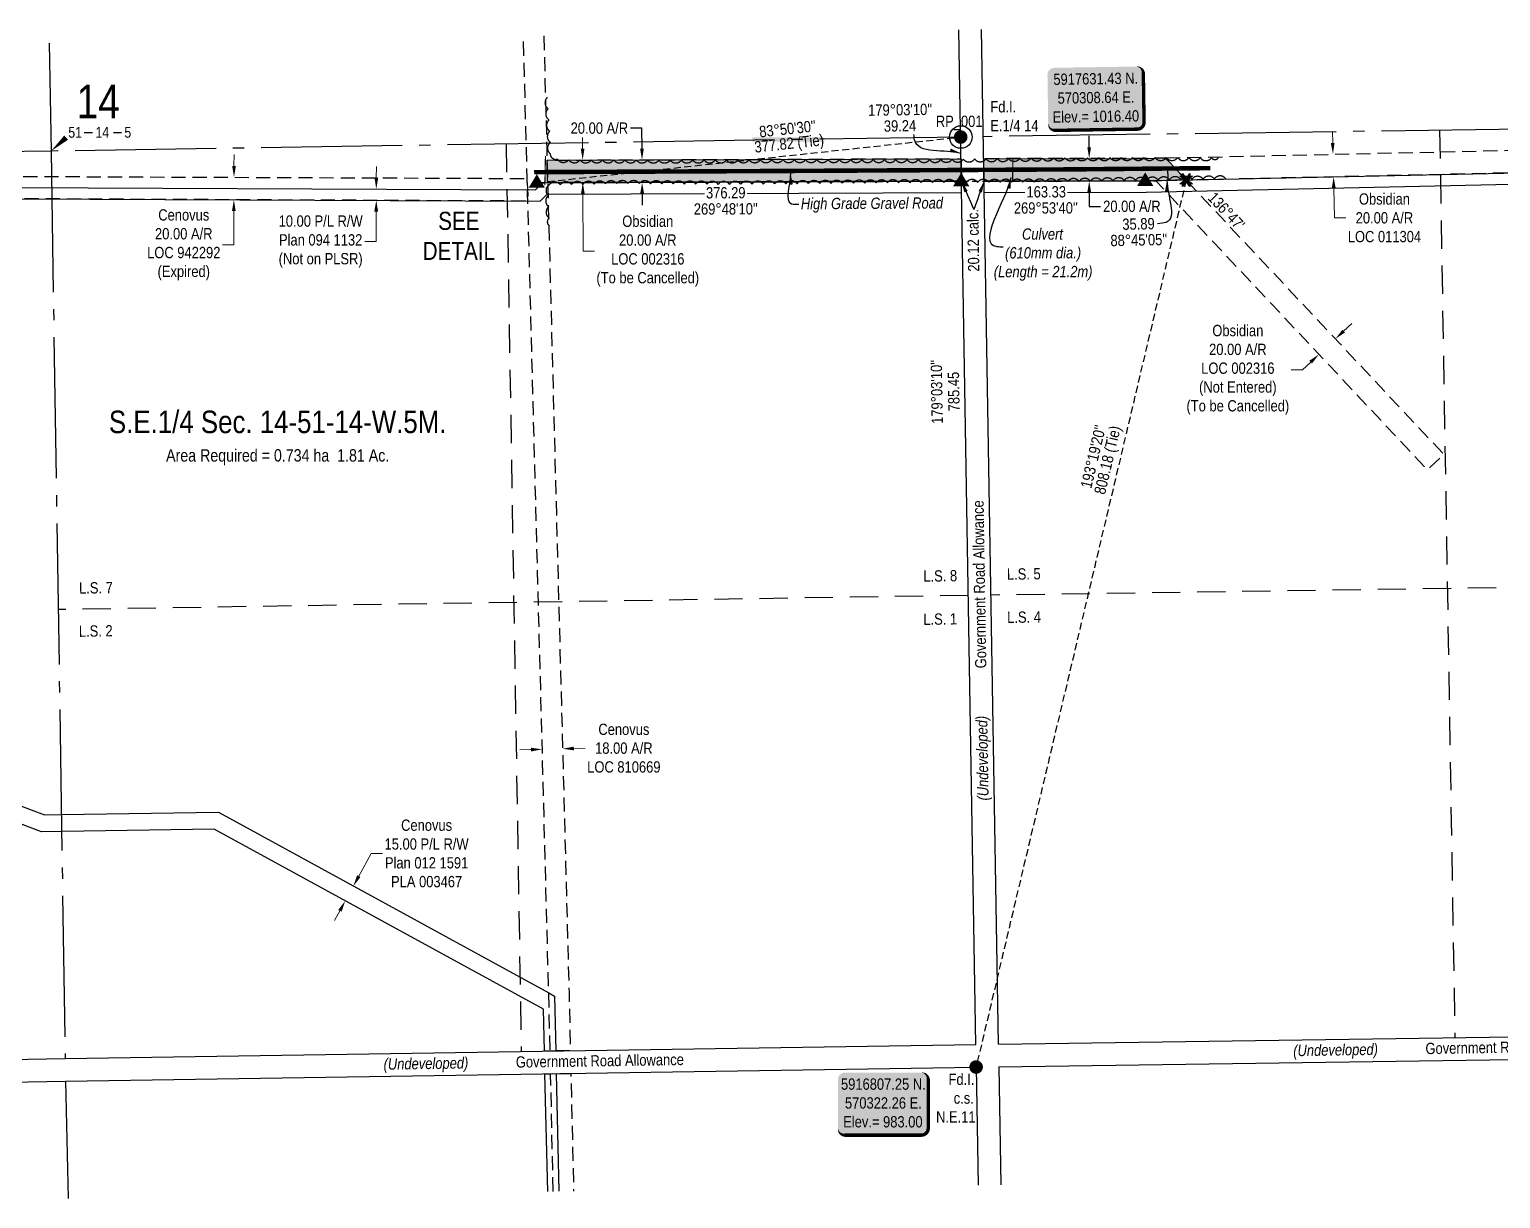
# Model space of a CAD drawing. Extents: x 568806 to 571972, y 5916691 to 5919198.
# Drawn here: x 569483 to 570787, y 5916691 to 5917727 of the extents above; entities that cross this region are included whole.
import ezdxf
from ezdxf.enums import TextEntityAlignment as Align

# ---------------------------------------------------------------- set-up
doc = ezdxf.new("R2010")
doc.units = 0
doc.header["$LTSCALE"] = 5
doc.header["$PDSIZE"] = 0.5
for name, pattern in [('0', [1, 1, 0]), ('foc-ACCESSROAD', [3.75, 2.5, -1.25]), ('foc-LSD', [8, 5, -3]), ('foc-QUARTERLINE', [33, 25, -3, 2, -3]), ('foc-TIELINE', [1.875, 1.25, -0.625]), ('foc-TRAV', [1.875, 1.25, -0.625])]:
    doc.linetypes.add(name, pattern=pattern)
doc.layers.get('Defpoints').update_dxf_attribs({"color": 9})
for name, color, linetype in [('10', 1, 'Continuous'), ('35', 37, 'Continuous'), ('9', 3, 'Continuous'), ('AS-ROADS', 254, 'Continuous'), ('AS-UNDERLAY-H', 141, 'Continuous'), ('C-AR', 13, 'foc-ACCESSROAD'), ('C-RW', 13, 'Continuous'), ('C-SYMBOL', 7, 'Continuous'), ('DETAIL-T', 7, 'Continuous'), ('F-AR', 190, 'foc-ACCESSROAD'), ('F-RW', 190, 'Continuous'), ('L-AREAREQUIRED', 7, 'Continuous'), ('L-BD', 7, 'Continuous'), ('L-BD1', 253, 'Continuous'), ('L-MON', 1, 'Continuous'), ('L-MON-T', 1, 'Continuous'), ('L-ROAD-T', 7, 'Continuous'), ('L-SEC', 7, 'Continuous'), ('L-SECLBL', 7, 'Continuous'), ('L-SECQ', 8, 'foc-QUARTERLINE'), ('L-SECTION-LSD', 7, 'foc-LSD'), ('L-TIE', 7, 'foc-TIELINE'), ('P-PROPOSED', 10, 'Continuous'), ('P-PROPOSED-H', 21, 'Continuous'), ('P-TRAV', 4, 'foc-TRAV'), ('P-TXT', 4, 'Continuous'), ('T-BUSH', 110, '0')]:
    doc.layers.add(name, color=color, linetype=linetype)
for name, color, linetype, lineweight in [('AS-GENERAL', 48, 'Continuous', 18), ('C-AR-T', 13, 'Continuous', 9), ('C-RW-T', 13, 'Continuous', 9), ('F-AR-T', 190, 'Continuous', 9), ('F-RW-T', 190, 'Continuous', 9), ('T-TEXT', 48, 'Continuous', 18)]:
    doc.layers.add(name, color=color, linetype=linetype, lineweight=lineweight)
doc.styles.add('100L', font='ARIALN.TTF', dxfattribs={"height": 11})
doc.styles.add('175L', font='ARIALN.TTF', dxfattribs={"height": 20})
doc.styles.add('80', font='ARIALN.TTF', dxfattribs={"height": 10})
doc.styles.add('80CG', font='ARIALN.TTF', dxfattribs={"height": 10})
doc.styles.add('80L', font='ARIALN.TTF', dxfattribs={"height": 10})
doc.styles.add('80LS', font='ARIALNI.TTF', dxfattribs={"height": 10})
doc.styles.add('SIMPLEX', font='ARIALN.TTF')
doc.dimstyles.new('Compass 5 000', dxfattribs={"dimscale": 5, "dimtxt": 9, "dimasz": 2, "dimexe": 0.2, "dimexo": 0.0625, "dimgap": 0.5, "dimtad": 0, "dimtih": 1, "dimtoh": 1, "dimzin": 0, "dimdsep": 46, "dimtxsty": '80CG', "dimcen": 0.1, "dimse1": 1, "dimse2": 1, "dimclrd": 256, "dimclrt": 256, "dimaunit": 1, "dimadec": 4, "dimazin": 0, "dimtfac": 0.06, "dimtofl": 0, "dimtmove": 0, "dimatfit": 1, "dimfxl": 0.2, "dimtolj": 1, "dimtzin": 0, "dimlwd": -1, "dimarcsym": 0})

# ---------------------------------------------------------------- blocks, each defined once
blk = doc.blocks.new('L-SECLBL')
at = {"layer": '9', "color": 7}
for p, q in [((-5.1, -27.8), (-12.3, -27.8)), ((20.7, -27.8), (13.5, -27.8))]:
    blk.add_line(p, q, dxfattribs=at)
at = {"layer": '10', "color": 2, "style": 'SIMPLEX'}
blk.add_attdef('SEC', text='', height=30, dxfattribs=at).set_placement((0, 0), align=Align.MIDDLE)
at = {"layer": '10', "color": 5, "style": '80L'}
blk.add_attdef('TWP', text='', height=9.5, dxfattribs=at).set_placement((-14.4, -27.4), align=Align.MIDDLE_RIGHT)
blk.add_attdef('RGE', text='', height=9.5, dxfattribs=at).set_placement((3.6, -27.4), align=Align.MIDDLE_CENTER)
blk.add_attdef('MER', text='', height=9.5, dxfattribs=at).set_placement((23.2, -27.4), align=Align.MIDDLE_LEFT)
blk = doc.blocks.new('*D37')
at = {"layer": 'C-AR-T', "transparency": 16777216}
for p, q in [((570647.9, 5917459.4), (570655.2, 5917466.2)), ((570611.5, 5917425.1), (570601.5, 5917425.1)), ((570618.8, 5917432), (570611.5, 5917425.1))]:
    blk.add_line(p, q, dxfattribs=at)
for points in [[(570646.8, 5917460.6), (570649.1, 5917458.2), (570640.6, 5917452.5)], [(570617.6, 5917433.2), (570619.9, 5917430.8), (570626.1, 5917438.8)]]:
    blk.add_solid(points, dxfattribs=at)
at = {"layer": 'Defpoints', "color": 0, "transparency": 16777216}
for p in [(570626.1, 5917438.8), (570646.3, 5917446.5), (570631.8, 5917432.8)]:
    blk.add_point(p, dxfattribs=at)
at = {"layer": 'C-AR-T', "transparency": 16777216, "insert": (570554.2, 5917425.1), "char_height": 10, "width": 452.274, "attachment_point": 5, "style": '80CG'}
blk.add_mtext('\\A1;Obsidian\\P20.00 A/R\\PLOC 002316\\P(Not Entered)\\P(To be Cancelled)', dxfattribs=at)
blk = doc.blocks.new('*D38')
at = {"layer": 'C-AR-T', "transparency": 16777216}
for p, q in [((569973.5, 5917621.1), (569973.5, 5917631.1)), ((569973.7, 5917581.1), (569974, 5917530.3)), ((569974, 5917530.3), (569984, 5917530.3))]:
    blk.add_line(p, q, dxfattribs=at)
for points in [[(569975.2, 5917621.1), (569971.9, 5917621.1), (569973.6, 5917611.1)], [(569975.4, 5917581.1), (569972.1, 5917581), (569973.7, 5917591.1)]]:
    blk.add_solid(points, dxfattribs=at)
at = {"layer": 'Defpoints', "color": 0, "transparency": 16777216}
for p in [(570143, 5917612), (569973.7, 5917591.1), (570143.2, 5917592)]:
    blk.add_point(p, dxfattribs=at)
at = {"layer": 'C-AR-T', "transparency": 16777216, "insert": (570031.3, 5917530.3), "char_height": 10, "attachment_point": 5, "style": '80CG'}
blk.add_mtext('\\A1;Obsidian\\P20.00 A/R\\PLOC 002316\\P(To be Cancelled)', dxfattribs=at)
blk = doc.blocks.new('*D39')
at = {"layer": 'C-AR-T', "transparency": 16777216}
for p, q in [((570638.3, 5917626.2), (570638, 5917636.2)), ((570639.2, 5917586.2), (570639.8, 5917559.8)), ((570639.8, 5917559.8), (570649.8, 5917559.8))]:
    blk.add_line(p, q, dxfattribs=at)
for points in [[(570639.9, 5917626.2), (570636.6, 5917626.1), (570638.5, 5917616.2)], [(570640.9, 5917586.2), (570637.5, 5917586.1), (570639, 5917596.2)]]:
    blk.add_solid(points, dxfattribs=at)
at = {"layer": 'Defpoints', "color": 0, "transparency": 16777216}
for p in [(570662.5, 5917616.7), (570639, 5917596.2), (570663, 5917596.7)]:
    blk.add_point(p, dxfattribs=at)
at = {"layer": 'C-AR-T', "transparency": 16777216, "insert": (570684.1, 5917559.8), "char_height": 10, "attachment_point": 5, "style": '80CG'}
blk.add_mtext('\\A1;Obsidian\\P20.00 A/R\\PLOC 011304', dxfattribs=at)
blk = doc.blocks.new('*D40')
at = {"layer": 'Defpoints', "color": 0, "transparency": 16777216}
for p in [(569937.7, 5917090.7), (569955.7, 5917091.2), (569955.8, 5917089.3)]:
    blk.add_point(p, dxfattribs=at)
at = {"layer": 'F-AR-T', "transparency": 16777216}
for p, q in [((569927.8, 5917088.6), (569917.8, 5917088.3)), ((569965.8, 5917089.6), (569975.8, 5917089.8))]:
    blk.add_line(p, q, dxfattribs=at)
for points in [[(569927.8, 5917090.2), (569927.8, 5917086.9), (569937.8, 5917088.8)], [(569965.7, 5917091.2), (569965.8, 5917087.9), (569955.8, 5917089.3)]]:
    blk.add_solid(points, dxfattribs=at)
at = {"layer": 'F-AR-T', "transparency": 16777216, "insert": (570010.1, 5917089.8), "char_height": 10, "attachment_point": 5, "style": '80CG'}
blk.add_mtext('\\A1;Cenovus\\P18.00 A/R\\PLOC 810669', dxfattribs=at)
blk = doc.blocks.new('*D41')
at = {"layer": 'Defpoints', "color": 0, "transparency": 16777216}
for p in [(569669, 5917595.8), (569664.5, 5917575.8), (569668.9, 5917575.8)]:
    blk.add_point(p, dxfattribs=at)
at = {"layer": 'F-AR-T', "transparency": 16777216}
for p, q in [((569664.6, 5917605.9), (569664.7, 5917615.9)), ((569664.5, 5917565.8), (569664.4, 5917535.9)), ((569664.4, 5917535.9), (569654.4, 5917535.9))]:
    blk.add_line(p, q, dxfattribs=at)
for points in [[(569663, 5917605.9), (569666.3, 5917605.8), (569664.6, 5917595.9)], [(569662.8, 5917565.8), (569666.1, 5917565.8), (569664.5, 5917575.8)]]:
    blk.add_solid(points, dxfattribs=at)
at = {"layer": 'F-AR-T', "transparency": 16777216, "insert": (569620.1, 5917535.9), "char_height": 10, "attachment_point": 5, "style": '80CG'}
blk.add_mtext('\\A1;Cenovus\\P20.00 A/R\\PLOC 942292\\P(Expired)', dxfattribs=at)
blk = doc.blocks.new('*D42')
at = {"layer": 'Defpoints', "color": 0, "transparency": 16777216}
for p in [(569770.4, 5916967.6), (569772.7, 5916966.4), (569765.5, 5916953.3)]:
    blk.add_point(p, dxfattribs=at)
at = {"layer": 'F-RW-T', "transparency": 16777216}
for p, q in [((569775.2, 5916976.4), (569786.2, 5916996.5)), ((569786.2, 5916996.5), (569796.2, 5916996.5)), ((569758.4, 5916945.7), (569753.6, 5916937))]:
    blk.add_line(p, q, dxfattribs=at)
for points in [[(569773.7, 5916977.2), (569776.7, 5916975.6), (569770.4, 5916967.6)], [(569757, 5916946.5), (569759.9, 5916944.9), (569763.2, 5916954.5)]]:
    blk.add_solid(points, dxfattribs=at)
at = {"layer": 'F-RW-T', "transparency": 16777216, "insert": (569835.3, 5916996.5), "char_height": 10, "attachment_point": 5, "style": '80CG'}
blk.add_mtext('\\A1;Cenovus\\P15.00 P/L R/W\\PPlan 012 1591\\PPLA 003467', dxfattribs=at)
blk = doc.blocks.new('fdia')
at = {"color": 255, "const_width": 1}
blk.add_lwpolyline([(-0.5, 0, 1), (0.5, 0, 1)], format="xyb", close=True, dxfattribs=at)
blk = doc.blocks.new('Fdiaa')
blk.add_blockref('fdia', (0, 0))
blk = doc.blocks.new('fdib')
at = {"color": 1, "const_width": 1.6}
blk.add_lwpolyline([(-0.4, 0, 1), (0.4, 0, 1)], format="xyb", close=True, dxfattribs=at)
at = {"color": 1}
blk.add_circle((0, 0), 0.8, dxfattribs=at)
blk = doc.blocks.new('Fdibb')
blk.add_blockref('fdib', (0, 0))
blk = doc.blocks.new('fdicc')
for name in ['Fdibb', 'Fdiaa']:
    blk.add_blockref(name, (0, 0))
blk = doc.blocks.new('FDI')
blk.add_blockref('fdicc', (0, 0))
blk = doc.blocks.new('TRIA')
blk.add_hatch(color=255).paths.add_polyline_path([(-0.04, 1.52), (-1.47, -0.87), (1.39, -0.87)])
blk = doc.blocks.new('TRIAA')
blk.add_blockref('TRIA', (0, 0))
blk = doc.blocks.new('TRIB')
at = {"color": 1}
blk.add_lwpolyline([(-1.12, -0.67), (-0.04, 1.13), (1.04, -0.67)], close=True, dxfattribs=at)
blk = doc.blocks.new('TRIBB')
blk.add_blockref('TRIB', (0, 0))
blk = doc.blocks.new('TRICC')
for name in ['TRIAA', 'TRIBB']:
    blk.add_blockref(name, (0, 0))
blk = doc.blocks.new('plspike')
blk.add_blockref('TRICC', (0, 0))
blk = doc.blocks.new('*U44')
h = blk.add_hatch(color=254)
edge = h.paths.add_edge_path()
edge.add_line((-34, -28.5), (34, -28.5))
edge.add_arc((34, -22.5), 6, 270, 360)
edge.add_line((40, -22.5), (40, 21))
edge.add_arc((34, 21), 6, 0, 90)
edge.add_line((34, 27), (-34, 27))
edge.add_arc((-34, 21), 6, 90, 180)
edge.add_line((-40, 21), (-40, -22.5))
edge.add_arc((-34, -22.5), 6, 180, 270)
at = {"color": 1, "flags": 128}
blk.add_lwpolyline([(-34, -28.5, 3, 3, 0), (34, -28.5, 3, 3, 0.414214), (40, -22.5, 3, 3, 0), (40, 21, 3, 0, 0.414214), (34, 27, 0, 0, 0), (-34, 27, 0, 0, 0.414214), (-40, 21, 0, 0, 0), (-40, -22.5, 0, 3, 0.414214)], format="xyseb", close=True, dxfattribs=at)
blk.add_lwpolyline([(-29.9, -16.5, 0, 10, 0), (0, 0, 5, 5, 0)], format="xyseb", dxfattribs=at)
at = {"color": 1, "style": '80'}
blk.add_attdef('ENTER_TEXT_001', (-36, -5), '', height=10, dxfattribs=at)
blk = doc.blocks.new('*U45')
h = blk.add_hatch(color=254)
edge = h.paths.add_edge_path()
edge.add_line((-36.5, -28.5), (36.5, -28.5))
edge.add_arc((36.5, -22.5), 6, 270, 360)
edge.add_line((42.5, -22.5), (42.5, 21))
edge.add_arc((36.5, 21), 6, 0, 90)
edge.add_line((36.5, 27), (-36.5, 27))
edge.add_arc((-36.5, 21), 6, 90, 180)
edge.add_line((-42.5, 21), (-42.5, -22.5))
edge.add_arc((-36.5, -22.5), 6, 180, 270)
at = {"color": 1, "flags": 128}
blk.add_lwpolyline([(-36.5, -28.5, 3, 3, 0), (36.5, -28.5, 3, 3, 0.414214), (42.5, -22.5, 3, 3, 0), (42.5, 21, 3, 0, 0.414214), (36.5, 27, 0, 0, 0), (-36.5, 27, 0, 0, 0.414214), (-42.5, 21, 0, 0, 0), (-42.5, -22.5, 0, 3, 0.414214)], format="xyseb", close=True, dxfattribs=at)
blk.add_lwpolyline([(-29.9, -16.5, 0, 10, 0), (0, 0, 5, 5, 0)], format="xyseb", dxfattribs=at)
at = {"color": 1, "style": '80'}
blk.add_attdef('ENTER_TEXT_001', (-36, -5), '', height=10, dxfattribs=at)
blk = doc.blocks.new('*D46')
at = {"layer": 'C-RW-T', "transparency": 16777216}
for p, q in [((569790.7, 5917595.3), (569790.8, 5917605.3)), ((569790.6, 5917565.3), (569790.5, 5917538.8)), ((569790.5, 5917538.8), (569780.5, 5917538.8))]:
    blk.add_line(p, q, dxfattribs=at)
for points in [[(569789.1, 5917595.3), (569792.4, 5917595.3), (569790.7, 5917585.3)], [(569788.9, 5917565.3), (569792.3, 5917565.3), (569790.7, 5917575.3)]]:
    blk.add_solid(points, dxfattribs=at)
at = {"layer": 'Defpoints', "color": 0, "transparency": 16777216}
for p in [(569770.2, 5917585.4), (569770.2, 5917575.4), (569790.7, 5917575.3)]:
    blk.add_point(p, dxfattribs=at)
at = {"layer": 'C-RW-T', "transparency": 16777216, "insert": (569741.4, 5917538.8), "char_height": 10, "attachment_point": 5, "style": '80CG'}
blk.add_mtext('\\A1;10.00 P/L R/W\\PPlan 094 1132\\P(Not on PLSR)', dxfattribs=at)
blk = doc.blocks.new('*D48')
at = {"layer": 'Defpoints', "color": 0, "linetype": 'Continuous', "transparency": 16777216}
for p in [(570006, 5917611.2), (570006, 5917591.2), (570026.3, 5917591.2)]:
    blk.add_point(p, dxfattribs=at)
at = {"layer": 'P-TXT', "transparency": 16777216}
for p, q in [((570026.1, 5917639.3), (570016.1, 5917639.3)), ((570026.2, 5917621.2), (570026.1, 5917639.3)), ((570026.3, 5917581.2), (570026.3, 5917571.2))]:
    blk.add_line(p, q, dxfattribs=at)
at = {"layer": 'P-TXT', "linetype": 'Continuous', "transparency": 16777216}
for points in [[(570027.8, 5917621.2), (570024.5, 5917621.2), (570026.2, 5917611.2)], [(570028, 5917581.2), (570024.6, 5917581.2), (570026.3, 5917591.2)]]:
    blk.add_solid(points, dxfattribs=at)
at = {"layer": 'P-TXT', "linetype": 'Continuous', "transparency": 16777216, "insert": (569988.4, 5917639.3), "char_height": 10, "attachment_point": 5, "style": '80CG'}
blk.add_mtext('\\A1;20.00 A/R', dxfattribs=at)
blk = doc.blocks.new('*D49')
at = {"layer": 'Defpoints', "color": 0, "linetype": 'Continuous', "transparency": 16777216}
for p in [(570440.7, 5917612.4), (570422.5, 5917592.4), (570440.8, 5917592.4)]:
    blk.add_point(p, dxfattribs=at)
at = {"layer": 'P-TXT', "transparency": 16777216}
for p, q in [((570422.4, 5917622.4), (570422.4, 5917632.4)), ((570422.5, 5917582.4), (570422.5, 5917570)), ((570422.5, 5917570), (570432.5, 5917570))]:
    blk.add_line(p, q, dxfattribs=at)
at = {"layer": 'P-TXT', "linetype": 'Continuous', "transparency": 16777216}
for points in [[(570424.1, 5917622.4), (570420.8, 5917622.4), (570422.5, 5917612.4)], [(570424.2, 5917582.4), (570420.8, 5917582.4), (570422.5, 5917592.4)]]:
    blk.add_solid(points, dxfattribs=at)
at = {"layer": 'P-TXT', "linetype": 'Continuous', "transparency": 16777216, "insert": (570460.3, 5917570), "char_height": 10, "attachment_point": 5, "style": '80CG', "bg_fill": 3, "box_fill_scale": 1.1, "bg_fill_color": 256, "bg_fill_true_color": 13158600, "bg_fill_transparency": 0}
blk.add_mtext('\\A1;20.00 A/R', dxfattribs=at)
blk = doc.blocks.new('TEMP')
h = blk.add_hatch(color=255)
h.dxf.hatch_style = 1
h.paths.add_polyline_path([(0, 0.25), (-0.67, 1.15), (-0.67, 0.67), (-1.15, 0.67), (-0.25, 0), (-1.15, -0.67), (-0.67, -0.67), (-0.67, -1.15), (0, -0.25), (0.67, -1.15), (0.67, -0.67), (1.15, -0.67), (0.25, 0), (1.15, 0.67), (0.67, 0.67), (0.67, 1.15)])
h.paths.add_polyline_path([(0.57, 0.85), (0.57, 0.57), (0.85, 0.57), (0.08, 0), (0.85, -0.57), (0.57, -0.57), (0.57, -0.85), (0, -0.08), (-0.57, -0.85), (-0.57, -0.57), (-0.85, -0.57), (-0.08, 0), (-0.85, 0.57), (-0.57, 0.57), (-0.57, 0.85), (0, 0.08)], flags=16)
h = blk.add_hatch(color=1)
h.dxf.hatch_style = 1
h.paths.add_polyline_path([(0, 0.08), (-0.57, 0.85), (-0.57, 0.57), (-0.85, 0.57), (-0.08, 0), (-0.85, -0.57), (-0.57, -0.57), (-0.57, -0.85), (0, -0.08), (0.57, -0.85), (0.57, -0.57), (0.85, -0.57), (0.08, 0), (0.85, 0.57), (0.57, 0.57), (0.57, 0.85)])
at = {"color": 1}
for p, q in [((-0.08, 0), (0.08, 0)), ((0, 0.08), (0, -0.08))]:
    blk.add_line(p, q, dxfattribs=at)
at = {"color": 255, "flags": 128}
blk.add_lwpolyline([(-0.25, 0), (-1.15, 0.67), (-0.67, 0.67), (-0.67, 1.15), (0, 0.25), (0.67, 1.15), (0.67, 0.67), (1.15, 0.67), (0.25, 0), (1.15, -0.67), (0.67, -0.67), (0.67, -1.15), (0, -0.25), (-0.67, -1.15), (-0.67, -0.67), (-1.15, -0.67)], close=True, dxfattribs=at)
at = {"color": 1, "flags": 128}
blk.add_lwpolyline([(-0.08, 0), (-0.85, 0.57), (-0.57, 0.57), (-0.57, 0.85), (0, 0.08), (0.57, 0.85), (0.57, 0.57), (0.85, 0.57), (0.08, 0), (0.85, -0.57), (0.57, -0.57), (0.57, -0.85), (0, -0.08), (-0.57, -0.85), (-0.57, -0.57), (-0.85, -0.57)], close=True, dxfattribs=at)

msp = doc.modelspace()

# ---------------------------------------------------------------- hatches: boundary and pattern name
at = {"layer": 'AS-UNDERLAY-H'}
h = msp.add_hatch(color=256, dxfattribs=at)
h.dxf.hatch_style = 1
h.paths.add_polyline_path([(570123.83, 5917631.149), (570187.657, 5917631.149), (570187.657, 5917627.396), (570123.83, 5917627.396)])
at = {"layer": 'P-PROPOSED-H'}
h = msp.add_hatch(color=256, dxfattribs=at)
h.dxf.hatch_style = 1
h.paths.add_polyline_path([(569942.049, 5917610.934), (570308.953, 5917612.199), (570309.283, 5917592.21), (569942.575, 5917590.945)])
h = msp.add_hatch(color=256, dxfattribs=at)
h.dxf.hatch_style = 1
h.paths.add_polyline_path([(570329.062, 5917612.236), (570472.292, 5917612.499), (570489.987, 5917612.885), (570508.394, 5917593.291), (570472.529, 5917592.509), (570329.393, 5917592.247)])

# ---------------------------------------------------------------- linework, layer by layer
at = {"layer": '35', "color": 3}
msp.add_circle((570308.635, 5917631.427), 9.995, dxfattribs=at)
at = {"layer": 'AS-GENERAL', "const_width": 1, "flags": 128}
for points in [[(569940.122, 5917588.57), (569940.617, 5917614.545)], [(570354.567, 5917592.088), (570354.886, 5917613.248)]]:
    msp.add_lwpolyline(points, dxfattribs=at)
at = {"layer": 'AS-ROADS', "const_width": 3.998, "flags": 128}
msp.add_lwpolyline([(570529.808, 5917603.861), (570406.598, 5917602.772), (570265.133, 5917601.963), (570137.826, 5917601.29), (569930.613, 5917600.323)], dxfattribs=at)
at = {"layer": 'C-AR', "flags": 128}
for points in [[(571237.335, 5917605.381), (571137.495, 5917602.266), (571117.147, 5917601.631), (571069.765, 5917637.861), (571000.591, 5917690.76), (570887.64, 5917687.809), (570856.78, 5917634.83), (570848.809, 5917621.149), (570836.814, 5917600.562), (570492.514, 5917592.94), (570492.072, 5917612.925), (570825.156, 5917620.299), (570833.431, 5917634.498), (570875.966, 5917707.52), (571007.131, 5917710.946), (571102.103, 5917638.322), (571123.643, 5917621.851), (571137.159, 5917622.273), (571236.998, 5917625.388)], [(570329.392, 5917592.258), (570481.525, 5917592.696), (570722.186, 5917336.52), (570736.755, 5917350.207), (570489.987, 5917612.885), (570472.292, 5917612.499), (570329.062, 5917612.247)]]:
    msp.add_lwpolyline(points, dxfattribs=at)
msp.add_lwpolyline([(570309.283, 5917592.222), (570239.181, 5917592.096), (569942.576, 5917590.945), (569942.049, 5917610.933), (570239.114, 5917612.086, -0.00052098), (570239.135, 5917612.086), (570308.953, 5917612.211)], format="xyb", dxfattribs=at)
at = {"layer": 'C-RW'}
for points in [[(570329.392, 5917592.259), (570472.709, 5917592.516), (570831.146, 5917600.436), (570885.665, 5917693.849), (571000.385, 5917696.786), (571114.94, 5917609.123), (571175.945, 5917611.014), (571237.211, 5917612.729)], [(570329.558, 5917582.264), (570472.828, 5917582.521), (570836.931, 5917590.519), (570891.49, 5917684), (570997.113, 5917686.704), (571111.692, 5917599.023), (571176.24, 5917601.023), (571237.38, 5917602.735)], [(569403.062, 5917587.006), (569931.798, 5917584.648), (569938.022, 5917590.921), (570239.455, 5917592.097), (570309.283, 5917592.223)], [(569403.226, 5917577.01), (569935.943, 5917574.634), (569942.201, 5917580.942), (570239.483, 5917582.102), (570309.449, 5917582.228)]]:
    msp.add_lwpolyline(points, dxfattribs=at)
at = {"layer": 'F-AR', "flags": 128}
for points in [[(569939.147, 5917721.025), (569941.773, 5917621.401), (569942.172, 5917606.266), (569942.699, 5917586.26), (569961.488, 5916873.312), (569962.692, 5916821.736), (569949.688, 5916821.533), (569944.686, 5916821.455), (569943.486, 5916872.864), (569924.983, 5917574.943), (569924.852, 5917579.945), (569924.456, 5917594.954), (569923.766, 5917621.124), (569921.14, 5917720.757)], [(569402.901, 5917596.832), (569924.463, 5917594.694), (569924.858, 5917579.685), (569924.99, 5917574.683), (569403.226, 5917577.01)], [(569947.578, 5916697.067), (569945.156, 5916801.352), (569950.158, 5916801.431), (569963.161, 5916801.634), (569965.584, 5916697.335)]]:
    msp.add_lwpolyline(points, dxfattribs=at)
at = {"layer": 'F-RW'}
for points in [[(569411.652, 5917062.666), (569496.583, 5917030.727), (569512.134, 5917030.958), (569650.883, 5917033.016), (569943.486, 5916872.863), (569948.554, 5916870.09), (569949.688, 5916821.533), (569944.686, 5916821.455), (569939.696, 5916821.376), (569938.843, 5916858.489), (569647.172, 5917017.986), (569512.379, 5917015.986), (569493.983, 5917015.714), (569411.915, 5917046.576)], [(569942.603, 5916696.993), (569940.181, 5916801.275), (569945.156, 5916801.352), (569950.158, 5916801.431), (569952.58, 5916697.142)]]:
    msp.add_lwpolyline(points, dxfattribs=at)
at = {"layer": 'L-SEC', "flags": 128}
for points in [[(570342.036, 5916827.638), (571149.68, 5916839.069), (571249.566, 5916840.504)], [(569415.047, 5916813.172), (569515.001, 5916814.736), (570321.931, 5916827.353)], [(570342.368, 5916807.534), (571149.965, 5916818.964), (571249.906, 5916820.4)], [(569415.376, 5916793.068), (569515.315, 5916794.631), (570322.263, 5916807.249)], [(570322.263, 5916807.249), (570324.003, 5916702.671)], [(570342.368, 5916807.534), (570344.108, 5916702.97)]]:
    msp.add_lwpolyline(points, dxfattribs=at)
at = {"layer": 'L-SECLBL', "flags": 128}
msp.add_lwpolyline([(569502.504, 5917619.009, 0, 4.998, 0), (569515.865, 5917630.917, 4.998, 4.998, 0)], format="xyseb", dxfattribs=at)
at = {"layer": 'L-SECQ', "flags": 128}
for points in [[(569500.938, 5917714.497), (569502.504, 5917619.009)], [(571136.327, 5917643.191), (570328.74, 5917631.737)], [(570308.635, 5917631.427), (569502.504, 5917619.009)], [(569502.504, 5917619.009), (569402.563, 5917617.47)], [(569502.504, 5917619.009), (569515.001, 5916814.736)], [(569515.315, 5916794.631), (569517.718, 5916690.669)]]:
    msp.add_lwpolyline(points, dxfattribs=at)
at = {"layer": 'L-SECTION-LSD', "flags": 128}
for points in [[(570733.025, 5917637.471), (570746.519, 5916833.363)], [(569905.818, 5917625.222), (569919.147, 5916821.055)], [(571143.073, 5917236.965), (570335.457, 5917225.479)], [(570315.352, 5917225.193), (569508.818, 5917212.675)]]:
    msp.add_lwpolyline(points, dxfattribs=at)
at = {"layer": 'L-TIE', "flags": 128}
msp.add_lwpolyline([(569933.18, 5917590.913), (570308.635, 5917631.427)], dxfattribs=at)
at = {"layer": 'P-PROPOSED', "flags": 128}
for points in [[(569942.049, 5917610.934), (570308.953, 5917612.199), (570309.283, 5917592.21), (569942.575, 5917590.945)], [(570329.062, 5917612.236), (570472.292, 5917612.499), (570489.987, 5917612.885), (570508.394, 5917593.291), (570472.529, 5917592.509), (570329.393, 5917592.247)]]:
    msp.add_lwpolyline(points, close=True, dxfattribs=at)
at = {"layer": 'P-TRAV', "flags": 128}
for points in [[(569933.18, 5917590.913), (569942.575, 5917590.945)], [(570309.281, 5917592.21), (570329.393, 5917592.247)]]:
    msp.add_lwpolyline(points, dxfattribs=at)
at = {"layer": 'T-BUSH', "flags": 128}
for points in [[(569942.477, 5917666.548, 0.52056705), (569943.16, 5917656.576, 0.52056705), (569943.843, 5917646.604, 0.52056705), (569944.526, 5917636.633, 0.52056705), (569945.209, 5917626.661, 0.52056705), (569944.829, 5917616.688, 0.52056705), (569951.243, 5917611.89, 0.52056705), (569961.161, 5917611.234, 0.52056705), (569971.156, 5917611.209, 0.52056705), (569981.151, 5917611.185, 0.52056705), (569991.146, 5917611.16, 0.52056705), (570001.141, 5917611.136, 0.52056705), (570011.136, 5917611.112, 0.52056705), (570021.131, 5917611.087, 0.52056705), (570031.126, 5917611.063, 0.52056705), (570041.121, 5917611.038, 0.52056705), (570051.116, 5917611.014, 0.52056705), (570061.111, 5917611.025, 0.52056705), (570071.106, 5917611.067, 0.52056705), (570081.101, 5917611.108, 0.52056705), (570091.096, 5917611.15, 0.52056705), (570101.091, 5917611.192, 0.52056705), (570111.086, 5917611.233, 0.52056705), (570121.081, 5917611.275, 0.52056705), (570131.076, 5917611.317, 0.52056705), (570141.071, 5917611.358, 0.52056705), (570151.066, 5917611.4, 0.52056705), (570161.061, 5917611.442, 0.52056705), (570171.056, 5917611.451, 0.52056705), (570181.051, 5917611.453, 0.52056705), (570191.046, 5917611.456, 0.52056705), (570201.041, 5917611.458, 0.52056705), (570211.036, 5917611.461, 0.52056705), (570221.032, 5917611.463, 0.52056705), (570231.027, 5917611.466, 0.52056705), (570241.022, 5917611.468, 0.52056705), (570251.017, 5917611.471, 0.52056705), (570261.012, 5917611.473, 0.52056705), (570271.007, 5917611.476, 0.52056705), (570281.002, 5917611.478, 0.52056705), (570290.997, 5917611.56, 0.52056705), (570300.991, 5917611.703, 0.52056705), (570310.985, 5917611.845, 0.52056705), (570320.979, 5917611.988, 0.52056705), (570330.973, 5917612.131, 0.52056705), (570340.967, 5917612.273, 0.52056705), (570350.961, 5917612.416, 0.52056705), (570360.955, 5917612.559, 0.52056705), (570370.949, 5917612.701, 0.52056705), (570380.943, 5917612.844, 0.52056705), (570390.937, 5917612.971, 0.52056705), (570400.932, 5917613.022, 0.52056705), (570410.927, 5917613.073, 0.52056705), (570420.922, 5917613.123, 0.52056705), (570430.917, 5917613.174, 0.52056705), (570440.912, 5917613.225, 0.52056705), (570450.907, 5917613.275, 0.52056705), (570460.902, 5917613.326, 0.52056705), (570470.897, 5917613.34, 0.52056705), (570480.892, 5917613.295, 0.52056705), (570490.887, 5917613.249, 0.52056705), (570500.882, 5917613.204, 0.52056705), (570510.877, 5917613.158, 0.52056705), (570520.872, 5917613.113, 0.52056705), (570530.867, 5917613.067, 0.52056705), (570536.927, 5917613.039, 0.52056705)], [(570543.446, 5917594.485, 0.52056705), (570533.452, 5917594.302, 0.52056705), (570523.459, 5917594.119, 0.52056705), (570513.466, 5917593.936, 0.52056705), (570503.472, 5917593.753, 0.52056705), (570493.479, 5917593.57, 0.52056705), (570483.485, 5917593.387, 0.52056705), (570473.492, 5917593.204, 0.52056705), (570463.499, 5917593.021, 0.52056705), (570453.505, 5917592.84, 0.52056705), (570443.512, 5917592.667, 0.52056705), (570433.518, 5917592.495, 0.52056705), (570423.524, 5917592.322, 0.52056705), (570413.531, 5917592.15, 0.52056705), (570403.537, 5917591.977, 0.52056705), (570393.544, 5917591.805, 0.52056705), (570383.55, 5917591.632, 0.52056705), (570373.556, 5917591.478, 0.52056705), (570363.561, 5917591.432, 0.52056705), (570353.566, 5917591.386, 0.52056705), (570343.571, 5917591.341, 0.52056705), (570333.576, 5917591.295, 0.52056705), (570323.581, 5917591.249, 0.52056705), (570313.586, 5917591.203, 0.52056705), (570303.591, 5917591.158, 0.52056705), (570293.596, 5917591.112, 0.52056705), (570283.601, 5917591.066, 0.52056705), (570273.606, 5917591.02, 0.52056705), (570263.611, 5917590.974, 0.52056705), (570253.616, 5917590.929, 0.52056705), (570243.622, 5917590.856, 0.52056705), (570233.627, 5917590.754, 0.52056705), (570223.632, 5917590.651, 0.52056705), (570213.638, 5917590.549, 0.52056705), (570203.643, 5917590.447, 0.52056705), (570193.649, 5917590.345, 0.52056705), (570183.654, 5917590.242, 0.52056705), (570173.66, 5917590.14, 0.52056705), (570163.665, 5917590.038, 0.52056705), (570153.671, 5917589.936, 0.52056705), (570143.676, 5917589.833, 0.52056705), (570133.681, 5917589.731, 0.52056705), (570123.687, 5917589.629, 0.52056705), (570113.692, 5917589.526, 0.52056705), (570103.698, 5917589.424, 0.52056705), (570093.703, 5917589.514, 0.52056705), (570083.708, 5917589.603, 0.52056705), (570073.714, 5917589.693, 0.52056705), (570063.719, 5917589.782, 0.52056705), (570053.724, 5917589.872, 0.52056705), (570043.73, 5917589.961, 0.52056705), (570033.735, 5917590.05, 0.52056705), (570023.74, 5917590.14, 0.52056705), (570013.746, 5917590.229, 0.52056705), (570003.752, 5917590.154, 0.52056705), (569993.759, 5917589.933, 0.52056705), (569983.767, 5917589.712, 0.52056705), (569973.774, 5917589.491, 0.52056705), (569963.781, 5917589.27, 0.52056705), (569953.789, 5917589.05, 0.52056705), (569943.796, 5917588.829, 0.52056705), (569943.274, 5917579.657, 0.52056705), (569943.617, 5917569.668, 0.52056705), (569943.96, 5917559.679, 0.52056705), (569944.202, 5917552.639, 0.52056705)]]:
    msp.add_lwpolyline(points, format="xyb", dxfattribs=at)

# ---------------------------------------------------------------- block references
at = {"layer": 'DETAIL-T', "color": 2}
ref = msp.add_blockref('*U45', (570428.287, 5917666.365), dxfattribs=dict(at, xscale=0.99950872, yscale=0.99950872, zscale=0.99950872, rotation=0.8535734176868695))
ref.add_attrib('ENTER_TEXT_001', '5917631.43 N.', (570390.815, 5917677.575), dxfattribs={"layer": '0', "color": 1, "height": 9.99509, "rotation": 0.853573, "style": '80'})
ref.add_attrib('ENTER_TEXT_002', '570308.64 E.', (570394.561, 5917660.93), dxfattribs={"layer": '0', "color": 1, "height": 9.99509, "rotation": 0.853573, "style": '80'})
ref.add_attrib('ENTER_TEXT_003', 'Elev.= 1016.40', (570390.082, 5917644.162), dxfattribs={"layer": '0', "color": 1, "height": 9.99509, "rotation": 0.853573, "style": '80'})
ref = msp.add_blockref('*U44', (570239.826, 5916775.362), dxfattribs=dict(at, xscale=0.99950872, yscale=0.99950872, zscale=0.99950872))
ref.add_attrib('ENTER_TEXT_001', '5916807.25 N.', (570202.525, 5916787.129), dxfattribs={"layer": '0', "color": 1, "height": 9.99509, "style": '80'})
ref.add_attrib('ENTER_TEXT_002', '570322.26 E.', (570206.022, 5916770.43), dxfattribs={"layer": '0', "color": 1, "height": 9.99509, "style": '80'})
ref.add_attrib('ENTER_TEXT_003', 'Elev.= 983.00', (570204.478, 5916753.73), dxfattribs={"layer": '0', "color": 1, "height": 9.99509, "style": '80'})
at = {"layer": 'L-MON'}
for name, p, xscale, yscale, zscale in [('FDI', (570308.635, 5917631.427), 5, 5, 5), ('plspike', (569933.18, 5917590.913), 4.997543600000011, 4.997543600000011, 4.997543600000011), ('plspike', (570309.281, 5917592.21), 4.997543600000011, 4.997543600000011, 4.997543600000011), ('FDI', (570322.263, 5916807.249), 5, 5, 5)]:
    msp.add_blockref(name, p, dxfattribs=dict(at, xscale=xscale, yscale=yscale, zscale=zscale))
at = {"layer": 'L-MON', "color": 6, "xscale": 4.997543600000004, "yscale": 4.997543600000004, "zscale": 4.997543600000004}
msp.add_blockref('TEMP', (570508.394, 5917593.291), dxfattribs=at)
at = {"layer": 'L-SECLBL', "xscale": 0.99950872, "yscale": 0.99950872, "zscale": 0.99950872}
msp.add_blockref('L-SECLBL', (569544.259, 5917662.973), dxfattribs=at).add_auto_attribs({'SEC': '14', 'TWP': '51', 'RGE': '14', 'MER': '5'})

# ---------------------------------------------------------------- texts
at = {"layer": '35', "color": 3, "style": '80'}
msp.add_attdef('RP_001', (570286.568, 5917640.383), 'RP', height=9.9951, dxfattribs=at)
at = {"layer": 'C-SYMBOL', "color": 3, "style": '175L'}
msp.add_text('S.E.1/4 Sec. 14-51-14-W.5M.', height=19.99017, dxfattribs=at).set_placement((569703.334, 5917363.008), align=Align.BOTTOM_CENTER)
at = {"layer": 'DETAIL-T', "color": 3, "insert": (569863.881, 5917543.844), "char_height": 15.9921, "width": 63.60486, "attachment_point": 5, "style": '80CG'}
msp.add_mtext('SEE\\PDETAIL', dxfattribs=at)
at = {"layer": 'L-AREAREQUIRED', "color": 5, "style": '100L'}
msp.add_text('Area Required = 0.734 ha  1.81 Ac.', height=10.9946, dxfattribs=at).set_placement((569703.334, 5917340.519), align=Align.BOTTOM_CENTER)
at = {"layer": 'L-BD', "style": '80L'}
for s, height, rotation, p in [("83°50'30''", 9.9951, 6.1588, (570155.171, 5917638.743)), ('377.82 (Tie)', 9.99509, 6.1588, (570156.699, 5917624.583)), ("136°47'", 9.9951, 313.2112, (570544.078, 5917565.805)), ('20.12 calc.', 9.99509, 90.9473, (570319.499, 5917539.871)), ("179°03'10''", 9.99509, 90.9473, (570287.378, 5917405.613)), ('785.45', 9.9951, 90.9473, (570302.368, 5917405.861)), ("193°19'20''", 9.99509, 76.678, (570425.969, 5917348.227)), ('808.18 (Tie)', 9.99509, 76.678, (570439.829, 5917344.945))]:
    msp.add_text(s, height=height, rotation=rotation, dxfattribs=at).set_placement(p, align=Align.MIDDLE)
at = {"layer": 'L-BD', "insert": (570225.878, 5917660.169), "char_height": 9.99509, "width": 56.2797, "attachment_point": 1, "rotation": 0.88252, "line_spacing_factor": 0.855, "style": '80L'}
msp.add_mtext("\\pi0.66359;179°03'10''\\P\\pi14.32331;39.24 ", dxfattribs=at)
at = {"layer": 'L-BD1', "style": '80L'}
for s, height, rotation, p in [("269°48'10''", 9.99509, 0.1976, (570100.48, 5917567.751)), ("269°53'40''", 9.99509, 0.1051, (570384.087, 5917568.609)), ('35.89', 9.9951, 1.2486, (570466.168, 5917554.437)), ("88°45'05''", 9.9951, 1.2486, (570466.478, 5917540.197))]:
    msp.add_text(s, height=height, rotation=rotation, dxfattribs=at).set_placement(p, align=Align.MIDDLE)
at = {"layer": 'L-MON-T', "attachment_point": 1, "style": '80L'}
for s, width, insert, char_height in [('Fd.I.\\PE.1/4 14', 42.19386, (570334.881, 5917663.228), 9.9951), ('\\pi12.01088;Fd.I.\\P\\pi16.58571;c.s.\\P\\pi0.95219;N.E.11', 32.98283, (570285.829, 5916801.406), 9.99509)]:
    msp.add_mtext_dynamic_manual_height_columns(s, width=width, gutter_width=49.975, heights=[0], dxfattribs=dict(at, insert=insert, char_height=char_height))
at = {"layer": 'L-ROAD-T', "style": '80L'}
for rotation, p in [(90.961973, (570325.156, 5917235.052)), (0.895815, (570794.908, 5916824.846)), (0.895815, (569988.804, 5916812.838))]:
    msp.add_text('Government Road Allowance', height=9.99509, rotation=rotation, dxfattribs=at).set_placement(p, align=Align.MIDDLE_CENTER)
at = {"layer": 'L-SECTION-LSD', "attachment_point": 1, "style": '100L', "bg_fill": 3, "box_fill_scale": 1.5, "bg_fill_color": 256, "bg_fill_transparency": 0}
for s, width, insert, char_height, rotation in [('L.S. 8', 30.38621, (570275.431, 5917247.292), 9.9951, 0.889226), ('\\pi1.98503;L.S. 4', 30.52489, (570347.727, 5917210.75), 9.99509, 0.814767)]:
    msp.add_mtext_dynamic_manual_height_columns(s, width=width, gutter_width=54.973, heights=[0], dxfattribs=dict(at, insert=insert, char_height=char_height, rotation=rotation))
at = {"layer": 'T-TEXT', "style": '80LS'}
for rotation, p in [(90.961973, (570327.743, 5917080.962)), (0.895815, (570640.815, 5916822.437)), (0.895815, (569834.711, 5916810.428))]:
    msp.add_text('(Undeveloped)', height=9.99509, rotation=rotation, dxfattribs=at).set_placement(p, align=Align.MIDDLE_CENTER)
at = {"layer": 'T-TEXT', "insert": (570229.914, 5917577.736), "char_height": 9.99509, "width": 127.35792, "attachment_point": 2, "rotation": 0.327655, "style": '80LS'}
msp.add_mtext('High Grade Gravel Road', dxfattribs=at)

# ---------------------------------------------------------------- dimensions: what is measured, and where the dimension line sits
at = {"layer": 'C-AR-T'}
for base, p1, p2, angle, text, picture, middle in [((570638.974, 5917596.168), (570662.479, 5917616.736), (570662.95, 5917596.733), 271.350087, 'Obsidian\\P20.00 A/R\\PLOC 011304', '*D39', (570684.122, 5917559.795)), ((570626.068, 5917438.837), (570646.331, 5917446.493), (570631.752, 5917432.789), 223.226082, 'Obsidian\\P20.00 A/R\\PLOC 002316\\P(Not Entered)\\P(To be Cancelled)', '*D37', (570554.162, 5917425.139))]:
    dim = msp.add_linear_dim(base=base, p1=p1, p2=p2, angle=angle, text=text, dimstyle='Compass 5 000', dxfattribs=at)
    dim.commit()
    dim.dimension.update_dxf_attribs({"geometry": picture, "text_midpoint": middle, "dimtype": 161})
at = {"layer": 'C-RW-T', "color": 6}
dim = msp.add_linear_dim(base=(569790.66, 5917575.29), p1=(569770.237, 5917585.368), p2=(569770.193, 5917575.381), angle=269.747019, text='10.00 P/L R/W\\PPlan 094 1132\\P(Not on PLSR)', dimstyle='Compass 5 000', dxfattribs=at)
dim.commit()
dim.dimension.update_dxf_attribs({"geometry": '*D46', "text_midpoint": (569741.413, 5917538.839), "dimtype": 161})
at = {"layer": 'F-AR-T'}
dim = msp.add_linear_dim(base=(569664.517, 5917575.843), p1=(569668.97, 5917595.832), p2=(569668.888, 5917575.825), angle=269.765024, text='Cenovus\\P20.00 A/R\\PLOC 942292\\P(Expired)', dimstyle='Compass 5 000', dxfattribs=at)
dim.commit()
dim.dimension.update_dxf_attribs({"geometry": '*D41', "text_midpoint": (569620.083, 5917535.883), "dimtype": 161})
dim = msp.add_aligned_dim(p1=(569937.744, 5917090.742), p2=(569955.746, 5917091.216), distance=-1.92, text='Cenovus\\P18.00 A/R\\PLOC 810669', dimstyle='Compass 5 000', dxfattribs=at)
dim.commit()
dim.dimension.update_dxf_attribs({"geometry": '*D40', "text_midpoint": (570010.104, 5917089.824)})
at = {"layer": 'F-RW-T'}
dim = msp.add_linear_dim(base=(569770.399, 5916967.601), p1=(569765.491, 5916953.285), p2=(569772.652, 5916966.368), angle=61.306469, text='Cenovus\\P15.00 P/L R/W\\PPlan 012 1591\\PPLA 003467', dimstyle='Compass 5 000', dxfattribs=at)
dim.commit()
dim.dimension.update_dxf_attribs({"geometry": '*D42', "text_midpoint": (569835.278, 5916996.456), "dimtype": 161})
at = {"layer": 'P-TXT', "linetype": 'Continuous'}
dim = msp.add_linear_dim(base=(570026.277, 5917591.234), p1=(570005.955, 5917611.154), p2=(570006.024, 5917591.164), angle=270.197586, text='20.00 A/R', dimstyle='Compass 5 000', dxfattribs=at)
dim.commit()
dim.dimension.update_dxf_attribs({"geometry": '*D48', "text_midpoint": (569988.376, 5917639.338), "dimtype": 161})

# ---------------------------------------------------------------- leaders
at = {"layer": 'L-BD', "color": 2, "path_type": 1}
msp.add_leader([(570308.875, 5917616.89), (570267.668, 5917628.855), (570267.117, 5917633.673)], dimstyle='Compass 5 000', override={"dimgap": 0.5, "dimtad": 0}, dxfattribs=at)
at = {"layer": 'L-BD', "path_type": 1}
for points in [[(570309.283, 5917592.21), (570320.202, 5917567.346)], [(570329.393, 5917592.247), (570320.202, 5917567.346)]]:
    msp.add_leader(points, dimstyle='Compass 5 000', override={"dimgap": 0.5, "dimtad": 0}, dxfattribs=at)
at = {"layer": 'L-BD1', "path_type": 1}
msp.add_leader([(570491.399, 5917592.921), (570490.772, 5917555.803), (570483.11, 5917554.452)], dimstyle='Compass 5 000', override={"dimgap": 0.5, "dimtad": 0}, dxfattribs=at)
at = {"layer": 'T-TEXT', "path_type": 1}
msp.add_leader([(570157.785, 5917599.325), (570158.799, 5917572.234), (570165.242, 5917571.823)], dimstyle='Compass 5 000', override={"dimgap": 0.5, "dimtad": 0}, dxfattribs=at)

# ---------------------------------------------------------------- next in the draw order: texts
at = {"layer": 'L-BD1', "insert": (570100.382, 5917587.057), "char_height": 9.9951, "width": 34.6055, "attachment_point": 2, "rotation": 0.1976, "style": '80L', "bg_fill": 3, "box_fill_scale": 1.15, "bg_fill_color": 256, "bg_fill_true_color": 256, "bg_fill_transparency": 0}
msp.add_mtext('376.29', dxfattribs=at)
at = {"layer": 'L-SECTION-LSD', "attachment_point": 1, "style": '100L', "bg_fill": 3, "box_fill_scale": 1.5, "bg_fill_color": 256, "bg_fill_transparency": 0}
for s, width, insert, char_height, rotation in [('\\pi1.75771;L.S. 5', 30.38621, (570347.727, 5917249.016), 9.99509, 0.814767), ('\\pi2.30498;L.S. 7', 30.8653, (569524.92, 5917236.698), 9.99509, 0.889226), ('\\pi2.13941;L.S. 2', 30.63836, (569524.92, 5917198.432), 9.99509, 0.889226), ('L.S. 1', 29.97646, (570275.431, 5917209.026), 9.9951, 0.889226)]:
    msp.add_mtext_dynamic_manual_height_columns(s, width=width, gutter_width=54.973, heights=[0], dxfattribs=dict(at, insert=insert, char_height=char_height, rotation=rotation))

# ---------------------------------------------------------------- next in the draw order: linework, layer by layer
at = {"layer": 'L-SEC', "flags": 128}
for points in [[(570321.931, 5916827.353), (570307.063, 5917726.507)], [(570342.036, 5916827.638), (570327.168, 5917726.806)]]:
    msp.add_lwpolyline(points, dxfattribs=at)
at = {"layer": 'L-TIE', "flags": 128}
msp.add_lwpolyline([(570508.394, 5917593.291), (570322.263, 5916807.249)], dxfattribs=at)

# ---------------------------------------------------------------- next in the draw order: dimensions: what is measured, and where the dimension line sits
at = {"layer": 'C-AR-T'}
dim = msp.add_linear_dim(base=(569973.681, 5917591.053), p1=(570143.044, 5917611.967), p2=(570143.151, 5917591.959), angle=270.306479, text='Obsidian\\P20.00 A/R\\PLOC 002316\\P(To be Cancelled)', dimstyle='Compass 5 000', dxfattribs=at)
dim.commit()
dim.dimension.update_dxf_attribs({"geometry": '*D38', "text_midpoint": (570031.338, 5917530.337), "dimtype": 161})

# ---------------------------------------------------------------- next in the draw order: texts
at = {"layer": 'L-BD1', "insert": (570384.392, 5917587.915), "char_height": 9.9951, "width": 34.57823, "attachment_point": 2, "rotation": 0.1051, "style": '80L', "bg_fill": 3, "box_fill_scale": 1.15, "bg_fill_color": 256, "bg_fill_true_color": 256, "bg_fill_transparency": 0}
msp.add_mtext('163.33', dxfattribs=at)

# ---------------------------------------------------------------- next in the draw order: dimensions: what is measured, and where the dimension line sits
at = {"layer": 'P-TXT', "linetype": 'Continuous'}
dim = msp.add_linear_dim(base=(570422.497, 5917592.41), p1=(570440.719, 5917612.433), p2=(570440.755, 5917592.443), angle=270.105076, text='20.00 A/R', dimstyle='Compass 5 000', override={"dimtfill": 1}, dxfattribs=at)
dim.commit()
dim.dimension.update_dxf_attribs({"geometry": '*D49', "text_midpoint": (570460.273, 5917570.034), "dimtype": 161})

# ---------------------------------------------------------------- next in the draw order: block references
at = {"layer": 'L-MON', "xscale": 4.997543600000011, "yscale": 4.997543600000011, "zscale": 4.997543600000011}
msp.add_blockref('plspike', (570472.32, 5917592.509), dxfattribs=at)

# ---------------------------------------------------------------- next in the draw order: texts
at = {"layer": 'T-TEXT', "linetype": 'Continuous', "insert": (570337.306, 5917550.4), "char_height": 9.99217, "attachment_point": 1, "rotation": 0.102814, "style": '80L', "bg_fill": 2}
msp.add_mtext_dynamic_manual_height_columns('\\pi25.64042;{\\fArial Narrow|b0|i1|c0|p34;Culvert\\P\\pi10.57037;(610mm dia.)\\P\\pi0.53389;(Length = 21.2m)}', width=86.94185, gutter_width=49.93, heights=[0], dxfattribs=at)

# ---------------------------------------------------------------- next in the draw order: leaders
at = {"layer": 'T-TEXT', "linetype": 'Continuous', "path_type": 1}
msp.add_leader([(570353.096, 5917595.704), (570340.598, 5917534.416), (570346.339, 5917534.218)], dimstyle='Compass 5 000', override={"dimgap": 0.5, "dimtad": 0}, dxfattribs=at)

doc.saveas('drawing.dxf')
